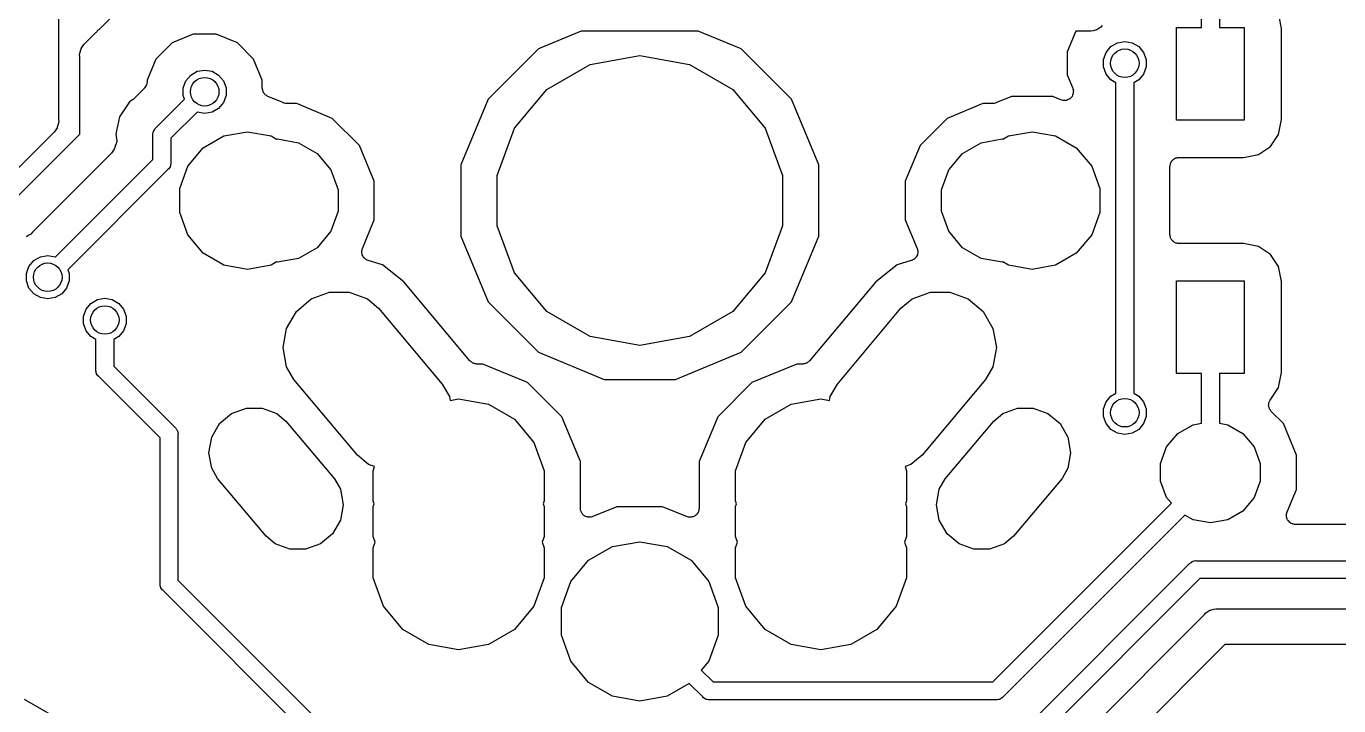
# Model space of a CAD drawing. Extents: x 61 to 194, y -153 to -61.
# Drawn here: x 80.4 to 98.8, y -103.21 to -93.68 of the extents above; entities that cross this region are included whole.
import ezdxf

# ---------------------------------------------------------------- set-up
doc = ezdxf.new("R2010")
doc.units = 0
doc.header["$MEASUREMENT"] = 0
doc.layers.add('BLACK', color=7, linetype='CONTINUOUS')

msp = doc.modelspace()

# ---------------------------------------------------------------- linework, layer by layer
at = {"layer": 'BLACK', "linetype": 'CONTINUOUS'}
for p, q in [((80.85, -90.5036), (80.85, -94.9891)), ((96.875, -93.7), (96.875, -93.0135)), ((97.125, -93.0135), (97.125, -93.7)), ((81.4211, -93.7254), (81.8155, -93.3309)), ((97.9954, -93.7125), (97.9617, -93.5429)), ((81.2309, -93.9155), (81.3754, -93.7711)), ((81.3754, -93.7711), (81.3822, -93.763)), ((81.3822, -93.763), (81.3877, -93.7534)), ((81.3877, -93.7534), (81.3962, -93.7462)), ((81.3962, -93.7462), (81.4034, -93.7377)), ((81.4034, -93.7377), (81.413, -93.7322)), ((81.413, -93.7322), (81.4211, -93.7254)), ((82.7393, -93.792), (82.4423, -93.915)), ((83.0607, -93.792), (82.7393, -93.792)), ((83.3577, -93.915), (83.0607, -93.792)), ((88.18, -93.75), (87.5793, -93.9988)), ((89.82, -93.75), (88.18, -93.75)), ((90.4207, -93.9988), (89.82, -93.75)), ((95.1118, -93.75), (94.992, -94.0393)), ((95.2891, -93.75), (95.1118, -93.75)), ((95.3221, -93.7529), (95.2891, -93.75)), ((95.3542, -93.7443), (95.3221, -93.7529)), ((95.3868, -93.7385), (95.3542, -93.7443)), ((95.3965, -93.733), (95.3868, -93.7385)), ((95.4073, -93.7301), (95.3965, -93.733)), ((95.4344, -93.7111), (95.4073, -93.7301)), ((95.4632, -93.6945), (95.4344, -93.7111)), ((95.4845, -93.6691), (95.4632, -93.6945)), ((96.525, -95), (96.525, -93.7)), ((96.525, -93.7), (96.875, -93.7)), ((97.125, -93.7), (97.475, -93.7)), ((97.475, -93.7), (97.475, -95)), ((97.9954, -94.9875), (97.9954, -93.7125)), ((81.1557, -94.0458), (81.1615, -94.0132)), ((81.1615, -94.0132), (81.167, -94.0035)), ((81.167, -94.0035), (81.1699, -93.9927)), ((81.1699, -93.9927), (81.189, -93.9655)), ((81.189, -93.9655), (81.2055, -93.9368)), ((81.2055, -93.9368), (81.2309, -93.9155)), ((82.4423, -93.915), (82.215, -94.1423)), ((83.585, -94.1423), (83.3577, -93.915)), ((87.5793, -93.9988), (86.8738, -94.7043)), ((91.1262, -94.7043), (90.4207, -93.9988)), ((95.5362, -94.0477), (95.6042, -93.9666)), ((95.6042, -93.9666), (95.6958, -93.9137)), ((95.6958, -93.9137), (95.8, -93.8954)), ((95.8, -93.8954), (95.9042, -93.9137)), ((95.9042, -93.9137), (95.9958, -93.9666)), ((95.9958, -93.9666), (96.0638, -94.0477)), ((81.1471, -94.0779), (81.1557, -94.0458)), ((81.15, -94.1109), (81.1471, -94.0779)), ((81.15, -95.1964), (81.15, -94.1109)), ((82.215, -94.1423), (82.092, -94.4393)), ((83.708, -94.4393), (83.585, -94.1423)), ((88.3054, -94.2166), (89, -94.0941)), ((89, -94.0941), (89.6946, -94.2166)), ((94.992, -94.0393), (94.992, -94.3607)), ((95.5, -94.1471), (95.5362, -94.0477)), ((95.5, -94.2529), (95.5, -94.1471)), ((96.0638, -94.0477), (96.1, -94.1471)), ((96.1, -94.1471), (96.1, -94.2529)), ((82.6362, -94.4477), (82.7042, -94.3666)), ((82.7042, -94.3666), (82.7958, -94.3137)), ((82.7958, -94.3137), (82.9, -94.2954)), ((82.9, -94.2954), (83.0042, -94.3137)), ((83.0042, -94.3137), (83.0958, -94.3666)), ((83.0958, -94.3666), (83.1638, -94.4477)), ((87.6946, -94.5693), (88.3054, -94.2166)), ((89.6946, -94.2166), (90.3054, -94.5693)), ((94.992, -94.3607), (95.0696, -94.5482)), ((95.5362, -94.3523), (95.5, -94.2529)), ((95.6042, -94.4334), (95.5362, -94.3523)), ((96.0638, -94.3523), (95.9958, -94.4334)), ((96.1, -94.2529), (96.0638, -94.3523)), ((82.0548, -94.55), (81.9053, -94.6995)), ((82.058, -94.5454), (82.0548, -94.55)), ((82.0623, -94.5418), (82.058, -94.5454)), ((82.0706, -94.5275), (82.0623, -94.5418)), ((82.0801, -94.5139), (82.0706, -94.5275)), ((82.0815, -94.5085), (82.0801, -94.5139)), ((82.0843, -94.5036), (82.0815, -94.5085)), ((82.0872, -94.4873), (82.0843, -94.5036)), ((82.0915, -94.4713), (82.0872, -94.4873)), ((82.092, -94.4602), (82.091, -94.4657)), ((82.091, -94.4657), (82.0915, -94.4713)), ((82.092, -94.4393), (82.092, -94.4602)), ((82.6, -94.5471), (82.6362, -94.4477)), ((82.6, -94.6529), (82.6, -94.5471)), ((83.1638, -94.4477), (83.2, -94.5471)), ((83.2, -94.5471), (83.2, -94.6529)), ((83.708, -94.5482), (83.708, -94.4393)), ((83.7095, -94.5564), (83.708, -94.5482)), ((83.7091, -94.5647), (83.7095, -94.5564)), ((83.7133, -94.578), (83.7091, -94.5647)), ((83.7157, -94.5916), (83.7133, -94.578)), ((87.2412, -95.1096), (87.6946, -94.5693)), ((90.3054, -94.5693), (90.7588, -95.1096)), ((95.0696, -94.5482), (95.0732, -94.5644)), ((95.0732, -94.5644), (95.0782, -94.5802)), ((95.0782, -94.5802), (95.078, -94.5858)), ((95.675, -94.4742), (95.6042, -94.4334)), ((95.675, -98.8258), (95.675, -94.4742)), ((95.9958, -94.4334), (95.925, -94.4742)), ((95.925, -94.4742), (95.925, -98.8258)), ((81.8436, -94.7436), (81.7037, -94.953)), ((81.8861, -94.7153), (81.8436, -94.7436)), ((81.8951, -94.7066), (81.8861, -94.7153)), ((81.9053, -94.6995), (81.8951, -94.7066)), ((82.2155, -95.1077), (82.6188, -94.7045)), ((82.6188, -94.7045), (82.6, -94.6529)), ((83.1638, -94.7523), (83.0958, -94.8334)), ((83.2, -94.6529), (83.1638, -94.7523)), ((83.7198, -94.5988), (83.7157, -94.5916)), ((83.7223, -94.6068), (83.7198, -94.5988)), ((83.7308, -94.6178), (83.7223, -94.6068)), ((83.7377, -94.6298), (83.7308, -94.6178)), ((83.7441, -94.6352), (83.7377, -94.6298)), ((83.7492, -94.6418), (83.7441, -94.6352)), ((83.7609, -94.6492), (83.7492, -94.6418)), ((83.7715, -94.6582), (83.7609, -94.6492)), ((83.7793, -94.661), (83.7715, -94.6582)), ((83.7864, -94.6655), (83.7793, -94.661)), ((84.0081, -94.7573), (83.7864, -94.6655)), ((84.0108, -94.7579), (84.0081, -94.7573)), ((84.0133, -94.7593), (84.0108, -94.7579)), ((84.0323, -94.7627), (84.0133, -94.7593)), ((84.0512, -94.7669), (84.0323, -94.7627)), ((86.8738, -94.7043), (86.492, -95.6261)), ((91.508, -95.6261), (91.1262, -94.7043)), ((93.9677, -94.7627), (93.9488, -94.7669)), ((93.9867, -94.7593), (93.9677, -94.7627)), ((93.9892, -94.7579), (93.9867, -94.7593)), ((93.9919, -94.7573), (93.9892, -94.7579)), ((94.21, -94.667), (93.9919, -94.7573)), ((94.79, -94.667), (94.21, -94.667)), ((94.9037, -94.7141), (94.79, -94.667)), ((94.9199, -94.7177), (94.9037, -94.7141)), ((94.9357, -94.7227), (94.9199, -94.7177)), ((94.9413, -94.7224), (94.9357, -94.7227)), ((94.9468, -94.7236), (94.9413, -94.7224)), ((94.9632, -94.7215), (94.9468, -94.7236)), ((94.9798, -94.7207), (94.9632, -94.7215)), ((94.985, -94.7186), (94.9798, -94.7207)), ((94.9905, -94.7179), (94.985, -94.7186)), ((95.0052, -94.7102), (94.9905, -94.7179)), ((95.0205, -94.7039), (95.0052, -94.7102)), ((95.0247, -94.7001), (95.0205, -94.7039)), ((95.0296, -94.6975), (95.0247, -94.7001)), ((95.0408, -94.6853), (95.0296, -94.6975)), ((95.0531, -94.6741), (95.0408, -94.6853)), ((95.0556, -94.6691), (95.0531, -94.6741)), ((95.0594, -94.665), (95.0556, -94.6691)), ((95.0658, -94.6497), (95.0594, -94.665)), ((95.0734, -94.6349), (95.0658, -94.6497)), ((95.0742, -94.6294), (95.0734, -94.6349)), ((95.0763, -94.6242), (95.0742, -94.6294)), ((95.077, -94.6077), (95.0763, -94.6242)), ((95.0792, -94.5912), (95.077, -94.6077)), ((95.078, -94.5858), (95.0792, -94.5912)), ((82.7925, -94.8843), (82.425, -95.2518)), ((82.7958, -94.8863), (82.7925, -94.8843)), ((82.9, -94.9046), (82.7958, -94.8863)), ((83.0042, -94.8863), (82.9, -94.9046)), ((83.0958, -94.8334), (83.0042, -94.8863)), ((84.0539, -94.7665), (84.0512, -94.7669)), ((84.0567, -94.767), (84.0539, -94.7665)), ((84.1901, -94.767), (84.0567, -94.767)), ((84.6892, -94.9737), (84.1901, -94.767)), ((93.8099, -94.767), (93.3108, -94.9737)), ((93.9433, -94.767), (93.8099, -94.767)), ((93.9461, -94.7665), (93.9433, -94.767)), ((93.9488, -94.7669), (93.9461, -94.7665)), ((80.8301, -95.1073), (80.811, -95.1345)), ((80.833, -95.0965), (80.8301, -95.1073)), ((80.8385, -95.0868), (80.833, -95.0965)), ((80.8443, -95.0542), (80.8385, -95.0868)), ((80.8529, -95.0221), (80.8443, -95.0542)), ((80.85, -94.9891), (80.8529, -95.0221)), ((81.7037, -94.953), (81.6646, -95.1499)), ((82.1945, -95.1328), (82.2028, -95.1184)), ((82.2028, -95.1184), (82.2155, -95.1077)), ((85.0713, -95.3558), (84.6892, -94.9737)), ((87, -95.7723), (87.2412, -95.1096)), ((90.7588, -95.1096), (91, -95.7723)), ((93.3108, -94.9737), (92.9287, -95.3558)), ((97.475, -95), (96.525, -95)), ((97.9535, -95.1982), (97.9954, -94.9875)), ((80.7691, -95.1845), (80.1845, -95.7691)), ((80.1964, -96.15), (81.15, -95.1964)), ((80.7945, -95.1632), (80.7691, -95.1845)), ((80.811, -95.1345), (80.7945, -95.1632)), ((81.6646, -95.1499), (81.6546, -95.2)), ((81.6546, -95.2), (81.6646, -95.2501)), ((81.6622, -95.3123), (81.6593, -95.3286)), ((81.6665, -95.2963), (81.6622, -95.3123)), ((81.6646, -95.1499), (81.6646, -95.1499)), ((81.6646, -95.2501), (81.6648, -95.2626)), ((81.6648, -95.2626), (81.667, -95.2748)), ((81.667, -95.2852), (81.666, -95.2907)), ((81.666, -95.2907), (81.6665, -95.2963)), ((81.667, -95.2748), (81.667, -95.2852)), ((82.1736, -95.1889), (82.1778, -95.1729)), ((82.175, -95.2054), (82.1736, -95.1889)), ((82.175, -95.5482), (82.175, -95.2054)), ((82.1778, -95.1729), (82.1807, -95.1566)), ((82.1807, -95.1566), (82.1835, -95.1518)), ((82.1835, -95.1518), (82.185, -95.1464)), ((82.185, -95.1464), (82.1945, -95.1328)), ((82.425, -95.2518), (82.425, -95.5945)), ((82.8799, -95.386), (83.1701, -95.2185)), ((83.1701, -95.2185), (83.5, -95.1603)), ((83.5, -95.1603), (83.8299, -95.2185)), ((83.8299, -95.2185), (83.9085, -95.2639)), ((83.9085, -95.2639), (83.92, -95.2619)), ((83.92, -95.2619), (84.2152, -95.3139)), ((84.2152, -95.3139), (84.4748, -95.4638)), ((93.5252, -95.4638), (93.7848, -95.3139)), ((93.7848, -95.3139), (94.08, -95.2619)), ((94.08, -95.2619), (94.0915, -95.2639)), ((94.0915, -95.2639), (94.1701, -95.2185)), ((94.1701, -95.2185), (94.5, -95.1603)), ((94.5, -95.1603), (94.8299, -95.2185)), ((94.8299, -95.2185), (95.1201, -95.386)), ((97.8412, -95.3662), (97.9535, -95.1982)), ((81.5691, -95.4845), (80.4845, -96.5691)), ((81.5945, -95.4632), (81.5691, -95.4845)), ((81.611, -95.4345), (81.5945, -95.4632)), ((81.6301, -95.4073), (81.611, -95.4345)), ((81.633, -95.3965), (81.6301, -95.4073)), ((81.6385, -95.3868), (81.633, -95.3965)), ((81.6442, -95.3549), (81.6385, -95.3868)), ((81.6456, -95.3525), (81.6442, -95.3549)), ((81.6551, -95.3389), (81.6456, -95.3525)), ((81.6565, -95.3335), (81.6551, -95.3389)), ((81.6593, -95.3286), (81.6565, -95.3335)), ((82.6646, -95.6427), (82.8799, -95.386)), ((84.4748, -95.4638), (84.6675, -95.6934)), ((85.278, -95.8549), (85.0713, -95.3558)), ((92.9287, -95.3558), (92.722, -95.8549)), ((93.3325, -95.6934), (93.5252, -95.4638)), ((95.1201, -95.386), (95.3354, -95.6427)), ((97.4625, -95.5204), (97.6732, -95.4785)), ((97.6732, -95.4785), (97.8412, -95.3662)), ((80.8075, -96.9157), (82.175, -95.5482)), ((82.3972, -95.6816), (82.3845, -95.6922)), ((82.4055, -95.6672), (82.3972, -95.6816)), ((82.415, -95.6536), (82.4055, -95.6672)), ((82.4165, -95.6482), (82.415, -95.6536)), ((82.4193, -95.6434), (82.4165, -95.6482)), ((82.4222, -95.6271), (82.4193, -95.6434)), ((82.4264, -95.6111), (82.4222, -95.6271)), ((82.425, -95.5945), (82.4264, -95.6111)), ((82.55, -95.9575), (82.6646, -95.6427)), ((86.492, -95.6261), (86.492, -96.6239)), ((91.508, -96.6239), (91.508, -95.6261)), ((95.3354, -95.6427), (95.45, -95.9575)), ((96.433, -95.6474), (96.4349, -95.6365)), ((96.433, -96.6026), (96.433, -95.6474)), ((96.4349, -95.6254), (96.4387, -95.6149)), ((96.4349, -95.6365), (96.4349, -95.6254)), ((96.4387, -95.6149), (96.4407, -95.604)), ((96.4407, -95.604), (96.4462, -95.5944)), ((96.4462, -95.5944), (96.45, -95.5839)), ((96.45, -95.5839), (96.4572, -95.5754)), ((96.4572, -95.5754), (96.4627, -95.5658)), ((96.4627, -95.5658), (96.4712, -95.5587)), ((96.4712, -95.5587), (96.4784, -95.5502)), ((96.4784, -95.5502), (96.488, -95.5446)), ((96.488, -95.5446), (96.4965, -95.5375)), ((96.4965, -95.5375), (96.5069, -95.5337)), ((96.5069, -95.5337), (96.5166, -95.5281)), ((96.5166, -95.5281), (96.5275, -95.5262)), ((96.5275, -95.5262), (96.5379, -95.5224)), ((96.5379, -95.5224), (96.5491, -95.5224)), ((96.5491, -95.5224), (96.56, -95.5204)), ((96.56, -95.5204), (97.4625, -95.5204)), ((82.3845, -95.6922), (80.9812, -97.0955)), ((84.6675, -95.6934), (84.77, -95.9751)), ((85.278, -96.3951), (85.278, -95.8549)), ((87, -96.4777), (87, -95.7723)), ((91, -95.7723), (91, -96.4777)), ((92.722, -95.8549), (92.722, -96.3951)), ((93.23, -95.9751), (93.3325, -95.6934)), ((82.55, -96.2925), (82.55, -95.9575)), ((84.77, -95.9751), (84.77, -96.2749)), ((93.23, -96.2749), (93.23, -95.9751)), ((95.45, -95.9575), (95.45, -96.2925)), ((82.6646, -96.6073), (82.55, -96.2925)), ((84.77, -96.2749), (84.6675, -96.5566)), ((85.1114, -96.7973), (85.278, -96.3951)), ((92.722, -96.3951), (92.8886, -96.7973)), ((93.3325, -96.5566), (93.23, -96.2749)), ((95.45, -96.2925), (95.3354, -96.6073)), ((80.4632, -96.5945), (80.4344, -96.611)), ((80.4845, -96.5691), (80.4632, -96.5945)), ((84.6675, -96.5566), (84.4748, -96.7862)), ((87.2412, -97.1404), (87, -96.4777)), ((91, -96.4777), (90.7588, -97.1404)), ((93.5252, -96.7862), (93.3325, -96.5566)), ((96.4349, -96.6135), (96.433, -96.6026)), ((80.4073, -96.6301), (80.3965, -96.633)), ((80.4344, -96.611), (80.4073, -96.6301)), ((82.8799, -96.864), (82.6646, -96.6073)), ((84.4748, -96.7862), (84.2152, -96.9361)), ((86.492, -96.6239), (86.8738, -97.5457)), ((91.1262, -97.5457), (91.508, -96.6239)), ((93.7848, -96.9361), (93.5252, -96.7862)), ((95.3354, -96.6073), (95.1201, -96.864)), ((96.4349, -96.6246), (96.4349, -96.6135)), ((96.4387, -96.6351), (96.4349, -96.6246)), ((96.4407, -96.646), (96.4387, -96.6351)), ((96.4462, -96.6556), (96.4407, -96.646)), ((96.45, -96.6661), (96.4462, -96.6556)), ((96.4572, -96.6746), (96.45, -96.6661)), ((96.4627, -96.6842), (96.4572, -96.6746)), ((96.4712, -96.6913), (96.4627, -96.6842)), ((96.4784, -96.6998), (96.4712, -96.6913)), ((96.488, -96.7054), (96.4784, -96.6998)), ((96.4965, -96.7125), (96.488, -96.7054)), ((96.5069, -96.7163), (96.4965, -96.7125)), ((96.5166, -96.7219), (96.5069, -96.7163)), ((96.5275, -96.7238), (96.5166, -96.7219)), ((96.5379, -96.7276), (96.5275, -96.7238)), ((96.5491, -96.7276), (96.5379, -96.7276)), ((96.56, -96.7296), (96.5491, -96.7276)), ((97.4625, -96.7296), (96.56, -96.7296)), ((97.6732, -96.7715), (97.4625, -96.7296)), ((97.8412, -96.8838), (97.6732, -96.7715)), ((80.4362, -97.0477), (80.5042, -96.9666)), ((80.5042, -96.9666), (80.5958, -96.9137)), ((80.5958, -96.9137), (80.7, -96.8954)), ((80.7, -96.8954), (80.8042, -96.9137)), ((80.8042, -96.9137), (80.8075, -96.9157)), ((83.1701, -97.0315), (82.8799, -96.864)), ((84.2152, -96.9361), (83.92, -96.9881)), ((85.1019, -96.8404), (85.1028, -96.8363)), ((85.1042, -96.8582), (85.1019, -96.8404)), ((85.1025, -96.8321), (85.1075, -96.8149)), ((85.1028, -96.8363), (85.1025, -96.8321)), ((85.1054, -96.8761), (85.1042, -96.8582)), ((85.1071, -96.88), (85.1054, -96.8761)), ((85.1076, -96.8841), (85.1071, -96.88)), ((85.1075, -96.8149), (85.1114, -96.7973)), ((85.1159, -96.9), (85.1076, -96.8841)), ((85.1231, -96.9165), (85.1159, -96.9)), ((85.126, -96.9195), (85.1231, -96.9165)), ((85.128, -96.9232), (85.126, -96.9195)), ((85.1412, -96.9354), (85.128, -96.9232)), ((85.1536, -96.9484), (85.1412, -96.9354)), ((85.1574, -96.9502), (85.1536, -96.9484)), ((85.1605, -96.953), (85.1574, -96.9502)), ((85.1771, -96.9599), (85.1605, -96.953)), ((85.1932, -96.9679), (85.1771, -96.9599)), ((85.3923, -97.0259), (85.1932, -96.9679)), ((92.8068, -96.9679), (92.6077, -97.0259)), ((92.8229, -96.9599), (92.8068, -96.9679)), ((92.8395, -96.953), (92.8229, -96.9599)), ((92.8426, -96.9502), (92.8395, -96.953)), ((92.8464, -96.9484), (92.8426, -96.9502)), ((92.8588, -96.9354), (92.8464, -96.9484)), ((92.872, -96.9232), (92.8588, -96.9354)), ((92.874, -96.9195), (92.872, -96.9232)), ((92.8769, -96.9165), (92.874, -96.9195)), ((92.8841, -96.9), (92.8769, -96.9165)), ((92.8924, -96.8841), (92.8841, -96.9)), ((92.8886, -96.7973), (92.8925, -96.8149)), ((92.8929, -96.88), (92.8924, -96.8841)), ((92.8925, -96.8149), (92.8975, -96.8321)), ((92.8946, -96.8761), (92.8929, -96.88)), ((92.8958, -96.8582), (92.8946, -96.8761)), ((92.8981, -96.8404), (92.8958, -96.8582)), ((92.8975, -96.8321), (92.8972, -96.8363)), ((92.8972, -96.8363), (92.8981, -96.8404)), ((94.08, -96.9881), (93.7848, -96.9361)), ((95.1201, -96.864), (94.8299, -97.0315)), ((97.9535, -97.0518), (97.8412, -96.8838)), ((80.4, -97.1471), (80.4362, -97.0477)), ((80.4, -97.2529), (80.4, -97.1471)), ((80.9812, -97.0955), (81, -97.1471)), ((81, -97.1471), (81, -97.2529)), ((83.5, -97.0897), (83.1701, -97.0315)), ((83.8299, -97.0315), (83.5, -97.0897)), ((83.9085, -96.9861), (83.8299, -97.0315)), ((83.92, -96.9881), (83.9085, -96.9861)), ((85.6899, -97.2647), (85.3923, -97.0259)), ((87.6946, -97.6807), (87.2412, -97.1404)), ((90.7588, -97.1404), (90.3054, -97.6807)), ((92.6077, -97.0259), (92.3101, -97.2647)), ((94.0915, -96.9861), (94.08, -96.9881)), ((94.1701, -97.0315), (94.0915, -96.9861)), ((94.5, -97.0897), (94.1701, -97.0315)), ((94.8299, -97.0315), (94.5, -97.0897)), ((97.9954, -97.2625), (97.9535, -97.0518)), ((80.4362, -97.3523), (80.4, -97.2529)), ((81, -97.2529), (80.9638, -97.3523)), ((86.6187, -98.3716), (85.6899, -97.2647)), ((92.3101, -97.2647), (91.3813, -98.3716)), ((96.525, -98.55), (96.525, -97.25)), ((96.525, -97.25), (97.475, -97.25)), ((97.475, -97.25), (97.475, -98.55)), ((97.9954, -98.5375), (97.9954, -97.2625)), ((80.5042, -97.4334), (80.4362, -97.3523)), ((80.5958, -97.4863), (80.5042, -97.4334)), ((80.7, -97.5046), (80.5958, -97.4863)), ((80.8042, -97.4863), (80.7, -97.5046)), ((80.8958, -97.4334), (80.8042, -97.4863)), ((80.9638, -97.3523), (80.8958, -97.4334)), ((81.3042, -97.5666), (81.3958, -97.5137)), ((81.3958, -97.5137), (81.5, -97.4954)), ((81.5, -97.4954), (81.6042, -97.5137)), ((81.6042, -97.5137), (81.6958, -97.5666)), ((84.1854, -97.6804), (84.3948, -97.5047)), ((84.3948, -97.5047), (84.6516, -97.4112)), ((84.6516, -97.4112), (84.9249, -97.4112)), ((84.9249, -97.4112), (85.1817, -97.5047)), ((85.1817, -97.5047), (85.3384, -97.6361)), ((92.6616, -97.6361), (92.8183, -97.5047)), ((92.8183, -97.5047), (93.0751, -97.4112)), ((93.0751, -97.4112), (93.3484, -97.4112)), ((93.3484, -97.4112), (93.6052, -97.5047)), ((93.6052, -97.5047), (93.8146, -97.6804)), ((81.2, -97.7471), (81.2362, -97.6477)), ((81.2362, -97.6477), (81.3042, -97.5666)), ((81.6958, -97.5666), (81.7638, -97.6477)), ((81.7638, -97.6477), (81.8, -97.7471)), ((84.0488, -97.9171), (84.1854, -97.6804)), ((85.3384, -97.6361), (86.229, -98.6976)), ((86.8738, -97.5457), (87.5793, -98.2512)), ((88.3054, -98.0334), (87.6946, -97.6807)), ((90.3054, -97.6807), (89.6946, -98.0334)), ((90.4207, -98.2512), (91.1262, -97.5457)), ((91.771, -98.6976), (92.6616, -97.6361)), ((93.8146, -97.6804), (93.9512, -97.9171)), ((81.2, -97.8529), (81.2, -97.7471)), ((81.2362, -97.9523), (81.2, -97.8529)), ((81.8, -97.8529), (81.7638, -97.9523)), ((81.8, -97.7471), (81.8, -97.8529)), ((81.3042, -98.0334), (81.2362, -97.9523)), ((81.375, -98.0742), (81.3042, -98.0334)), ((81.375, -98.4945), (81.375, -98.0742)), ((81.6958, -98.0334), (81.625, -98.0742)), ((81.625, -98.0742), (81.625, -98.4482)), ((81.7638, -97.9523), (81.6958, -98.0334)), ((84.0013, -98.1862), (84.0488, -97.9171)), ((89, -98.1559), (88.3054, -98.0334)), ((89.6946, -98.0334), (89, -98.1559)), ((93.9512, -97.9171), (93.9987, -98.1862)), ((84.0488, -98.4554), (84.0013, -98.1862)), ((87.5793, -98.2512), (88.5011, -98.633)), ((89.4989, -98.633), (90.4207, -98.2512)), ((93.9987, -98.1862), (93.9512, -98.4554)), ((86.6272, -98.3788), (86.6187, -98.3716)), ((86.6343, -98.3873), (86.6272, -98.3788)), ((86.6439, -98.3928), (86.6343, -98.3873)), ((86.6525, -98.4), (86.6439, -98.3928)), ((86.6629, -98.4038), (86.6525, -98.4)), ((86.6725, -98.4093), (86.6629, -98.4038)), ((86.6835, -98.4113), (86.6725, -98.4093)), ((86.6939, -98.4151), (86.6835, -98.4113)), ((86.705, -98.4151), (86.6939, -98.4151)), ((86.716, -98.417), (86.705, -98.4151)), ((86.7997, -98.417), (86.716, -98.417)), ((87.4275, -98.677), (86.7997, -98.417)), ((91.2003, -98.417), (90.5725, -98.677)), ((91.284, -98.417), (91.2003, -98.417)), ((91.295, -98.4151), (91.284, -98.417)), ((91.3061, -98.4151), (91.295, -98.4151)), ((91.3165, -98.4113), (91.3061, -98.4151)), ((91.3275, -98.4093), (91.3165, -98.4113)), ((91.3371, -98.4038), (91.3275, -98.4093)), ((91.3475, -98.4), (91.3371, -98.4038)), ((91.3561, -98.3928), (91.3475, -98.4)), ((91.3657, -98.3873), (91.3561, -98.3928)), ((91.3728, -98.3788), (91.3657, -98.3873)), ((91.3813, -98.3716), (91.3728, -98.3788)), ((81.3736, -98.5111), (81.375, -98.4945)), ((81.3778, -98.5271), (81.3736, -98.5111)), ((81.3807, -98.5434), (81.3778, -98.5271)), ((81.3835, -98.5482), (81.3807, -98.5434)), ((81.385, -98.5536), (81.3835, -98.5482)), ((81.3945, -98.5672), (81.385, -98.5536)), ((81.4028, -98.5816), (81.3945, -98.5672)), ((81.4155, -98.5922), (81.4028, -98.5816)), ((82.275, -99.4518), (81.4155, -98.5922)), ((81.625, -98.4482), (82.4845, -99.3078)), ((84.151, -98.6324), (84.0488, -98.4554)), ((93.9512, -98.4554), (93.849, -98.6324)), ((96.875, -98.55), (96.525, -98.55)), ((96.875, -99.2478), (96.875, -98.55)), ((97.475, -98.55), (97.125, -98.55)), ((97.125, -98.55), (97.125, -99.2478)), ((97.9535, -98.7482), (97.9954, -98.5375)), ((85.0416, -99.6939), (84.151, -98.6324)), ((86.229, -98.6976), (86.3312, -98.8746)), ((87.908, -99.1575), (87.4275, -98.677)), ((88.5011, -98.633), (89.4989, -98.633)), ((90.5725, -98.677), (90.092, -99.1575)), ((91.6688, -98.8746), (91.771, -98.6976)), ((93.849, -98.6324), (92.9584, -99.6939)), ((97.8376, -98.9218), (97.9535, -98.7482)), ((86.3312, -98.8746), (86.3406, -98.9275)), ((86.3406, -98.9275), (86.46, -98.9065)), ((86.46, -98.9065), (86.8768, -98.98)), ((86.8768, -98.98), (87.2432, -99.1916)), ((90.7568, -99.1916), (91.1232, -98.98)), ((91.1232, -98.98), (91.54, -98.9065)), ((91.54, -98.9065), (91.6594, -98.9275)), ((91.6594, -98.9275), (91.6688, -98.8746)), ((95.5, -99.0471), (95.5362, -98.9477)), ((95.5362, -98.9477), (95.6042, -98.8666)), ((95.6042, -98.8666), (95.675, -98.8258)), ((95.925, -98.8258), (95.9958, -98.8666)), ((95.9958, -98.8666), (96.0638, -98.9477)), ((96.0638, -98.9477), (96.1, -99.0471)), ((97.8166, -99.0034), (97.8184, -98.9828)), ((97.8184, -98.9828), (97.8198, -98.9621)), ((97.8198, -98.9621), (97.8204, -98.9608)), ((97.8204, -98.9608), (97.8205, -98.9594)), ((97.8205, -98.9594), (97.8292, -98.9407)), ((97.8292, -98.9407), (97.8376, -98.9218)), ((83.1085, -99.2532), (83.2774, -99.1115)), ((83.2774, -99.1115), (83.4845, -99.0361)), ((83.4845, -99.0361), (83.7049, -99.0361)), ((83.7049, -99.0361), (83.912, -99.1115)), ((83.912, -99.1115), (84.0383, -99.2175)), ((88.168, -99.7853), (87.908, -99.1575)), ((90.092, -99.1575), (89.832, -99.7853)), ((93.9617, -99.2175), (94.088, -99.1115)), ((94.088, -99.1115), (94.2951, -99.0361)), ((94.2951, -99.0361), (94.5155, -99.0361)), ((94.5155, -99.0361), (94.7226, -99.1115)), ((94.7226, -99.1115), (94.8915, -99.2532)), ((95.5, -99.1529), (95.5, -99.0471)), ((95.5362, -99.2523), (95.5, -99.1529)), ((96.1, -99.1529), (96.0638, -99.2523)), ((96.1, -99.0471), (96.1, -99.1529)), ((97.817, -99.0047), (97.8166, -99.0034)), ((97.8169, -99.0061), (97.817, -99.0047)), ((97.8227, -99.026), (97.8169, -99.0061)), ((97.8281, -99.046), (97.8227, -99.026)), ((97.8289, -99.0471), (97.8281, -99.046)), ((97.8293, -99.0485), (97.8289, -99.0471)), ((97.8415, -99.0652), (97.8293, -99.0485)), ((97.8534, -99.0821), (97.8415, -99.0652)), ((98.0228, -99.2516), (97.8534, -99.0821)), ((82.4845, -99.3078), (82.4972, -99.3184)), ((82.4972, -99.3184), (82.5055, -99.3328)), ((82.5055, -99.3328), (82.515, -99.3464)), ((82.515, -99.3464), (82.5165, -99.3517)), ((82.5165, -99.3517), (82.5193, -99.3566)), ((82.5193, -99.3566), (82.5222, -99.3729)), ((82.9983, -99.4441), (83.1085, -99.2532)), ((84.0383, -99.2175), (84.7192, -100.029)), ((87.2432, -99.1916), (87.5153, -99.5157)), ((90.4847, -99.5157), (90.7568, -99.1916)), ((93.2808, -100.029), (93.9617, -99.2175)), ((94.8915, -99.2532), (95.0017, -99.4441)), ((95.6042, -99.3334), (95.5362, -99.2523)), ((95.6958, -99.3863), (95.6042, -99.3334)), ((95.9958, -99.3334), (95.9042, -99.3863)), ((96.0638, -99.2523), (95.9958, -99.3334)), ((96.5441, -99.3917), (96.7574, -99.2685)), ((96.7574, -99.2685), (96.875, -99.2478)), ((97.125, -99.2478), (97.2426, -99.2685)), ((97.2426, -99.2685), (97.4559, -99.3917)), ((98.2065, -99.695), (98.0228, -99.2516)), ((82.275, -101.495), (82.275, -99.4518)), ((82.5222, -99.3729), (82.5264, -99.3889)), ((82.5264, -99.3889), (82.525, -99.4054)), ((82.525, -99.4054), (82.525, -101.448)), ((82.96, -99.6611), (82.9983, -99.4441)), ((87.5153, -99.5157), (87.66, -99.9134)), ((90.34, -99.9134), (90.4847, -99.5157)), ((95.0017, -99.4441), (95.04, -99.6611)), ((95.8, -99.4046), (95.6958, -99.3863)), ((95.9042, -99.3863), (95.8, -99.4046)), ((96.3858, -99.5804), (96.5441, -99.3917)), ((97.4559, -99.3917), (97.6142, -99.5804)), ((82.9983, -99.8782), (82.96, -99.6611)), ((85.1983, -99.8253), (85.0416, -99.6939)), ((92.9584, -99.6939), (92.8017, -99.8253)), ((95.04, -99.6611), (95.0017, -99.8782)), ((96.3015, -99.8118), (96.3858, -99.5804)), ((97.6142, -99.5804), (97.6985, -99.8118)), ((98.2065, -100.175), (98.2065, -99.695)), ((83.0808, -100.021), (82.9983, -99.8782)), ((85.2811, -99.8554), (85.1983, -99.8253)), ((85.26, -99.9134), (85.2811, -99.8554)), ((85.26, -100.337), (85.26, -99.9134)), ((87.66, -99.9134), (87.66, -100.337)), ((88.168, -100.439), (88.168, -99.7853)), ((89.832, -99.7853), (89.832, -100.439)), ((90.34, -100.337), (90.34, -99.9134)), ((92.8017, -99.8253), (92.7189, -99.8554)), ((92.7189, -99.8554), (92.74, -99.9134)), ((92.74, -99.9134), (92.74, -100.337)), ((95.0017, -99.8782), (94.9192, -100.021)), ((96.3015, -100.058), (96.3015, -99.8118)), ((97.6985, -99.8118), (97.6985, -100.058)), ((83.7617, -100.832), (83.0808, -100.021)), ((84.7192, -100.029), (84.8017, -100.172)), ((93.1983, -100.172), (93.2808, -100.029)), ((94.9192, -100.021), (94.2383, -100.832)), ((96.3858, -100.29), (96.3015, -100.058)), ((97.6985, -100.058), (97.6142, -100.29)), ((84.8017, -100.172), (84.84, -100.389)), ((93.16, -100.389), (93.1983, -100.172)), ((98.0754, -100.491), (98.2065, -100.175)), ((84.84, -100.389), (84.8017, -100.606)), ((85.274, -100.375), (85.26, -100.337)), ((85.26, -100.413), (85.274, -100.375)), ((85.26, -100.837), (85.26, -100.413)), ((87.66, -100.337), (87.646, -100.375)), ((87.646, -100.375), (87.66, -100.413)), ((87.66, -100.413), (87.66, -100.837)), ((88.1704, -100.453), (88.168, -100.439)), ((88.171, -100.467), (88.1704, -100.453)), ((88.1742, -100.474), (88.171, -100.467)), ((88.6801, -100.417), (88.3436, -100.556)), ((89.3199, -100.417), (88.6801, -100.417)), ((89.6564, -100.556), (89.3199, -100.417)), ((89.829, -100.467), (89.8258, -100.474)), ((89.8296, -100.453), (89.829, -100.467)), ((89.832, -100.439), (89.8296, -100.453)), ((90.354, -100.375), (90.34, -100.337)), ((90.34, -100.413), (90.354, -100.375)), ((90.34, -100.837), (90.34, -100.413)), ((92.74, -100.337), (92.726, -100.375)), ((92.726, -100.375), (92.74, -100.413)), ((92.74, -100.413), (92.74, -100.837)), ((93.1983, -100.606), (93.16, -100.389)), ((93.9482, -102.875), (96.4532, -100.37)), ((96.4532, -100.37), (96.3858, -100.29)), ((97.6142, -100.29), (97.4559, -100.478)), ((84.8017, -100.606), (84.6915, -100.797)), ((88.1757, -100.483), (88.1742, -100.474)), ((88.1826, -100.495), (88.1757, -100.483)), ((88.1879, -100.507), (88.1826, -100.495)), ((88.1935, -100.513), (88.1879, -100.507)), ((88.1977, -100.521), (88.1935, -100.513)), ((88.2083, -100.53), (88.1977, -100.521)), ((88.2177, -100.54), (88.2083, -100.53)), ((88.2251, -100.544), (88.2177, -100.54)), ((88.2315, -100.549), (88.2251, -100.544)), ((88.2445, -100.554), (88.2315, -100.549)), ((88.2568, -100.56), (88.2445, -100.554)), ((88.2651, -100.561), (88.2568, -100.56)), ((88.2729, -100.564), (88.2651, -100.561)), ((88.2868, -100.564), (88.2729, -100.564)), ((88.3005, -100.566), (88.2868, -100.564)), ((88.3087, -100.564), (88.3005, -100.566)), ((88.3171, -100.564), (88.3087, -100.564)), ((88.3301, -100.559), (88.3171, -100.564)), ((88.3436, -100.556), (88.3301, -100.559)), ((89.6699, -100.559), (89.6564, -100.556)), ((89.6829, -100.564), (89.6699, -100.559)), ((89.6913, -100.564), (89.6829, -100.564)), ((89.6995, -100.566), (89.6913, -100.564)), ((89.7132, -100.564), (89.6995, -100.566)), ((89.7271, -100.564), (89.7132, -100.564)), ((89.7349, -100.561), (89.7271, -100.564)), ((89.7432, -100.56), (89.7349, -100.561)), ((89.7555, -100.554), (89.7432, -100.56)), ((89.7685, -100.549), (89.7555, -100.554)), ((89.7749, -100.544), (89.7685, -100.549)), ((89.7823, -100.54), (89.7749, -100.544)), ((89.7917, -100.53), (89.7823, -100.54)), ((89.8023, -100.521), (89.7917, -100.53)), ((89.8065, -100.513), (89.8023, -100.521)), ((89.8121, -100.507), (89.8065, -100.513)), ((89.8174, -100.495), (89.8121, -100.507)), ((89.8243, -100.483), (89.8174, -100.495)), ((89.8258, -100.474), (89.8243, -100.483)), ((93.3085, -100.797), (93.1983, -100.606)), ((96.6419, -100.535), (94.0923, -103.085)), ((96.7574, -100.602), (96.6419, -100.535)), ((97, -100.644), (96.7574, -100.602)), ((97.2426, -100.602), (97, -100.644)), ((97.4559, -100.478), (97.2426, -100.602)), ((98.0659, -100.534), (98.0677, -100.526)), ((98.0677, -100.548), (98.0659, -100.534)), ((98.0677, -100.518), (98.0724, -100.505)), ((98.0677, -100.526), (98.0677, -100.518)), ((98.0677, -100.562), (98.0677, -100.548)), ((98.0706, -100.57), (98.0677, -100.562)), ((98.0716, -100.578), (98.0706, -100.57)), ((98.078, -100.59), (98.0716, -100.578)), ((98.0724, -100.505), (98.0754, -100.491)), ((98.0828, -100.603), (98.078, -100.59)), ((98.0882, -100.61), (98.0828, -100.603)), ((98.092, -100.617), (98.0882, -100.61)), ((98.1022, -100.627), (98.092, -100.617)), ((98.1111, -100.637), (98.1022, -100.627)), ((98.1184, -100.641), (98.1111, -100.637)), ((98.1245, -100.647), (98.1184, -100.641)), ((98.1373, -100.652), (98.1245, -100.647)), ((98.1493, -100.659), (98.1373, -100.652)), ((83.888, -100.938), (83.7617, -100.832)), ((84.6915, -100.797), (84.5226, -100.938)), ((93.4774, -100.938), (93.3085, -100.797)), ((94.2383, -100.832), (94.112, -100.938)), ((98.1576, -100.661), (98.1493, -100.659)), ((98.1653, -100.664), (98.1576, -100.661)), ((98.1791, -100.665), (98.1653, -100.664)), ((98.1928, -100.667), (98.1791, -100.665)), ((111.865, -100.667), (98.1928, -100.667)), ((84.0951, -101.014), (83.888, -100.938)), ((84.3155, -101.014), (84.0951, -101.014)), ((84.5226, -100.938), (84.3155, -101.014)), ((85.2885, -100.915), (85.26, -100.837)), ((85.26, -100.993), (85.2885, -100.915)), ((85.26, -101.417), (85.26, -100.993)), ((87.66, -100.837), (87.6315, -100.915)), ((87.6315, -100.915), (87.66, -100.993)), ((87.66, -100.993), (87.66, -101.417)), ((88.282, -101.169), (88.618, -100.975)), ((88.618, -100.975), (89, -100.908)), ((89, -100.908), (89.382, -100.975)), ((89.382, -100.975), (89.718, -101.169)), ((90.3685, -100.915), (90.34, -100.837)), ((90.34, -100.993), (90.3685, -100.915)), ((90.34, -101.417), (90.34, -100.993)), ((92.74, -100.837), (92.7115, -100.915)), ((92.7115, -100.915), (92.74, -100.993)), ((92.74, -100.993), (92.74, -101.417)), ((93.6845, -101.014), (93.4774, -100.938)), ((93.9049, -101.014), (93.6845, -101.014)), ((94.112, -100.938), (93.9049, -101.014)), ((88.0327, -101.467), (88.282, -101.169)), ((89.718, -101.169), (89.9673, -101.467)), ((96.7078, -101.215), (96.7184, -101.203)), ((96.7184, -101.203), (96.7328, -101.194)), ((96.7328, -101.194), (96.7464, -101.185)), ((96.7464, -101.185), (96.7518, -101.184)), ((96.7518, -101.184), (96.7566, -101.181)), ((96.7566, -101.181), (96.7729, -101.178)), ((96.7729, -101.178), (96.7889, -101.174)), ((96.7889, -101.174), (96.8054, -101.175)), ((96.8054, -101.175), (114.526, -101.175)), ((93.7075, -104.216), (96.7078, -101.215)), ((82.2736, -101.511), (82.275, -101.495)), ((82.2778, -101.527), (82.2736, -101.511)), ((82.2807, -101.543), (82.2778, -101.527)), ((82.2835, -101.548), (82.2807, -101.543)), ((82.285, -101.554), (82.2835, -101.548)), ((82.2945, -101.567), (82.285, -101.554)), ((82.3028, -101.582), (82.2945, -101.567)), ((82.525, -101.448), (84.9768, -103.9)), ((85.4047, -101.814), (85.26, -101.417)), ((87.66, -101.417), (87.5153, -101.814)), ((87.9, -101.831), (88.0327, -101.467)), ((89.9673, -101.467), (90.1, -101.831)), ((90.4847, -101.814), (90.34, -101.417)), ((92.74, -101.417), (92.5953, -101.814)), ((96.8518, -101.425), (93.8812, -104.396)), ((114.526, -101.425), (96.8518, -101.425)), ((82.3155, -101.592), (82.3028, -101.582)), ((84.8328, -104.11), (82.3155, -101.592)), ((85.6768, -102.138), (85.4047, -101.814)), ((87.5153, -101.814), (87.2432, -102.138)), ((87.9, -102.219), (87.9, -101.831)), ((90.1, -101.831), (90.1, -102.219)), ((90.7568, -102.138), (90.4847, -101.814)), ((92.5953, -101.814), (92.3232, -102.138)), ((93.6751, -105.171), (96.9155, -101.931)), ((96.9155, -101.931), (96.9368, -101.906)), ((96.9368, -101.906), (96.9655, -101.889)), ((96.9655, -101.889), (96.9927, -101.87)), ((96.9927, -101.87), (97.0035, -101.867)), ((97.0035, -101.867), (97.0132, -101.861)), ((97.0132, -101.861), (97.0458, -101.856)), ((97.0458, -101.856), (97.0779, -101.847)), ((97.0779, -101.847), (97.1109, -101.85)), ((97.1109, -101.85), (111.567, -101.85)), ((86.0432, -102.35), (85.6768, -102.138)), ((87.2432, -102.138), (86.8768, -102.35)), ((88.0327, -102.583), (87.9, -102.219)), ((90.1, -102.219), (89.9673, -102.583)), ((91.1232, -102.35), (90.7568, -102.138)), ((92.3232, -102.138), (91.9568, -102.35)), ((86.46, -102.424), (86.0432, -102.35)), ((86.8768, -102.35), (86.46, -102.424)), ((91.54, -102.424), (91.1232, -102.35)), ((91.9568, -102.35), (91.54, -102.424)), ((97.2036, -102.35), (94.2036, -105.35)), ((110.996, -102.35), (97.2036, -102.35)), ((88.282, -102.881), (88.0327, -102.583)), ((89.9673, -102.583), (89.8614, -102.71)), ((89.8614, -102.71), (90.0268, -102.875)), ((88.618, -103.075), (88.282, -102.881)), ((89.6932, -102.895), (89.382, -103.075)), ((89.8828, -103.085), (89.6932, -102.895)), ((90.0268, -102.875), (93.9482, -102.875)), ((80.3682, -103.115), (81.1318, -103.555)), ((89, -103.142), (88.618, -103.075)), ((89.382, -103.075), (89, -103.142)), ((89.8934, -103.097), (89.8828, -103.085)), ((89.9078, -103.106), (89.8934, -103.097)), ((89.9214, -103.115), (89.9078, -103.106)), ((89.9267, -103.116), (89.9214, -103.115)), ((89.9316, -103.119), (89.9267, -103.116)), ((89.9479, -103.122), (89.9316, -103.119)), ((89.9639, -103.126), (89.9479, -103.122)), ((89.9804, -103.125), (89.9639, -103.126)), ((93.9946, -103.125), (89.9804, -103.125)), ((94.0111, -103.126), (93.9946, -103.125)), ((94.0271, -103.122), (94.0111, -103.126)), ((94.0434, -103.119), (94.0271, -103.122)), ((94.0483, -103.116), (94.0434, -103.119)), ((94.0536, -103.115), (94.0483, -103.116)), ((94.0672, -103.106), (94.0536, -103.115)), ((94.0816, -103.097), (94.0672, -103.106)), ((94.0923, -103.085), (94.0816, -103.097))]:
    msp.add_line(p, q, dxfattribs=at)
at = {"layer": 'BLACK'}
for centre in [(95.8, -94.2), (82.9, -94.6), (80.7, -97.2), (81.5, -97.8), (95.8, -99.1)]:
    msp.add_circle(centre, 0.2, dxfattribs=at)

doc.saveas('drawing.dxf')
